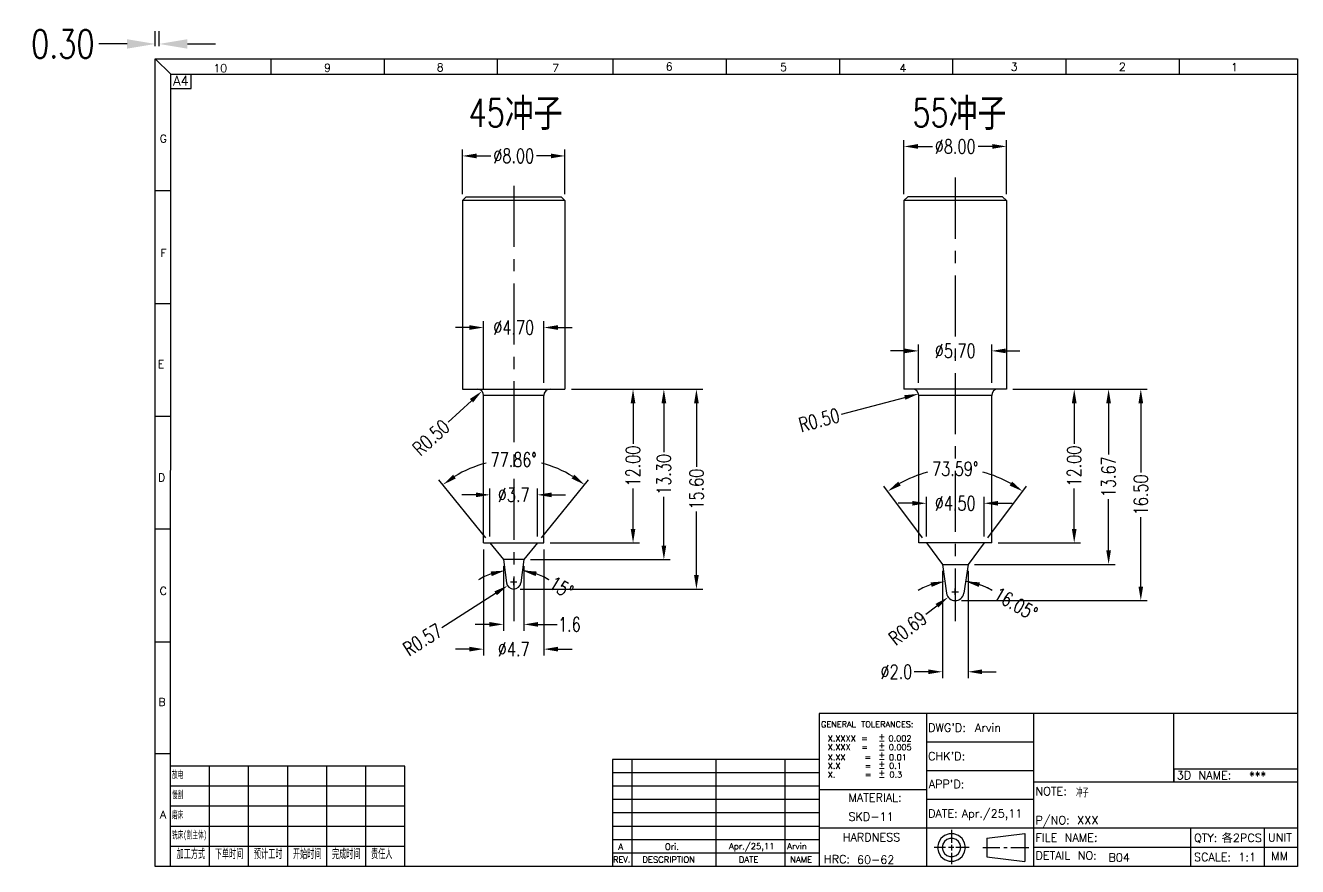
# Model space of a CAD drawing. Header units: millimetres. Extents: x -268 to 53, y -576 to 41.
# Drawn here: x -268.2 to -169, y -576.5 to -510.9 of the extents above; entities that cross this region are included whole.
import ezdxf

# ---------------------------------------------------------------- set-up
doc = ezdxf.new("R2010")
doc.units = ezdxf.units.MM
doc.header["$LTSCALE"] = 0.5
doc.linetypes.add('CENTER', pattern=[50.8, 31.75, -6.35, 6.35, -6.35])
doc.layers.add('a06', color=120, linetype='Continuous')
doc.layers.add('dim', color=3, linetype='Continuous', lineweight=15)
doc.styles.add('dim', font='romans.shx', dxfattribs={"width": 0.75, "bigfont": 'gbcbig.shx'})
doc.styles.get("Standard").update_dxf_attribs({"font": 'txt.shx'})
doc.styles.add('txt', font='MingLiU.ttf', dxfattribs={"width": 0.55})
doc.dimstyles.new('1', dxfattribs={"dimtxt": 2.2, "dimasz": 2.2, "dimexe": 1, "dimexo": 1, "dimgap": 0.3, "dimtad": 0, "dimzin": 3, "dimdsep": 46, "dimtxsty": 'dim', "dimcen": 2, "dimclrd": 3, "dimclre": 3, "dimclrt": 7, "dimazin": 2, "dimtfac": 1, "dimtofl": 0, "dimtmove": 0, "dimatfit": 3, "dimfxl": 0, "dimtolj": 1, "dimtzin": 3, "dimarcsym": 0})

# ---------------------------------------------------------------- blocks, each defined once
blk = doc.blocks.new('*D2')
at = {"layer": 'Defpoints', "color": 0}
for p in [(9253.468, -1110.819), (9258.168, -1110.819), (9253.468, -1119.104)]:
    blk.add_point(p, dxfattribs=at)
at = {"layer": 'dim', "color": 3, "lineweight": -2}
for p, q in [((9253.468, -1111.319), (9253.468, -1119.604)), ((9258.168, -1111.319), (9258.168, -1119.604)), ((9252.368, -1119.104), (9251.268, -1119.104)), ((9259.268, -1119.104), (9260.368, -1119.104))]:
    blk.add_line(p, q, dxfattribs=at)
at = {"layer": 'dim', "color": 3}
for points in [[(9252.368, -1118.92), (9252.368, -1119.287), (9253.468, -1119.104)], [(9259.268, -1118.92), (9259.268, -1119.287), (9258.168, -1119.104)]]:
    blk.add_solid(points, dxfattribs=at)
at = {"layer": 'dim', "color": 7, "insert": (9255.818, -1119.104), "char_height": 1.1, "attachment_point": 5, "style": 'dim'}
blk.add_mtext('\\A1;%%c4.7', dxfattribs=at)
blk = doc.blocks.new('*D3')
at = {"layer": 'Defpoints', "color": 0}
for p in [(9293.106, -1095.838), (9287.406, -1098.819), (9293.106, -1098.819)]:
    blk.add_point(p, dxfattribs=at)
at = {"layer": 'dim', "color": 3, "lineweight": -2}
for p, q in [((9287.406, -1098.319), (9287.406, -1095.338)), ((9293.106, -1098.319), (9293.106, -1095.338)), ((9286.306, -1095.838), (9285.206, -1095.838)), ((9294.206, -1095.838), (9295.306, -1095.838))]:
    blk.add_line(p, q, dxfattribs=at)
at = {"layer": 'dim', "color": 3}
for points in [[(9286.306, -1095.655), (9286.306, -1096.021), (9287.406, -1095.838)], [(9294.206, -1095.655), (9294.206, -1096.021), (9293.106, -1095.838)]]:
    blk.add_solid(points, dxfattribs=at)
at = {"layer": 'dim', "color": 7, "insert": (9290.256, -1095.838), "char_height": 1.1, "attachment_point": 5, "style": 'dim'}
blk.add_mtext('\\A1;%%c5.70', dxfattribs=at)
blk = doc.blocks.new('*D4')
at = {"layer": 'Defpoints', "color": 0}
for p in [(9294.256, -1098.819), (9293.106, -1110.819), (9299.542, -1110.819)]:
    blk.add_point(p, dxfattribs=at)
at = {"layer": 'dim', "color": 3, "lineweight": -2}
for p, q in [((9294.756, -1098.819), (9300.042, -1098.819)), ((9299.542, -1099.919), (9299.542, -1103.078)), ((9299.542, -1109.719), (9299.542, -1106.56)), ((9293.606, -1110.819), (9300.042, -1110.819))]:
    blk.add_line(p, q, dxfattribs=at)
at = {"layer": 'dim', "color": 3}
for points in [[(9299.358, -1099.919), (9299.725, -1099.919), (9299.542, -1098.819)], [(9299.358, -1109.719), (9299.725, -1109.719), (9299.542, -1110.819)]]:
    blk.add_solid(points, dxfattribs=at)
at = {"layer": 'dim', "color": 7, "insert": (9299.542, -1104.819), "char_height": 1.1, "attachment_point": 5, "rotation": 90, "style": 'dim'}
blk.add_mtext('\\A1;12.00', dxfattribs=at)
blk = doc.blocks.new('*D5')
at = {"layer": 'Defpoints', "color": 0}
for p in [(9294.256, -1098.819), (9291.256, -1112.49), (9302.222, -1112.49)]:
    blk.add_point(p, dxfattribs=at)
at = {"layer": 'dim', "color": 3, "lineweight": -2}
for p, q in [((9294.756, -1098.819), (9302.722, -1098.819)), ((9302.222, -1099.919), (9302.222, -1103.913)), ((9302.222, -1111.39), (9302.222, -1107.395)), ((9291.756, -1112.49), (9302.722, -1112.49))]:
    blk.add_line(p, q, dxfattribs=at)
at = {"layer": 'dim', "color": 3}
for points in [[(9302.039, -1099.919), (9302.405, -1099.919), (9302.222, -1098.819)], [(9302.039, -1111.39), (9302.405, -1111.39), (9302.222, -1112.49)]]:
    blk.add_solid(points, dxfattribs=at)
at = {"layer": 'dim', "color": 7, "insert": (9302.222, -1105.654), "char_height": 1.1, "attachment_point": 5, "rotation": 90, "style": 'dim'}
blk.add_mtext('\\A1;13.67', dxfattribs=at)
blk = doc.blocks.new('*D6')
at = {"layer": 'Defpoints', "color": 0}
for p in [(9294.256, -1098.819), (9290.256, -1115.319), (9304.735, -1115.319)]:
    blk.add_point(p, dxfattribs=at)
at = {"layer": 'dim', "color": 3, "lineweight": -2}
for p, q in [((9294.756, -1098.819), (9305.235, -1098.819)), ((9304.735, -1099.919), (9304.735, -1105.328)), ((9304.735, -1114.219), (9304.735, -1108.81)), ((9290.756, -1115.319), (9305.235, -1115.319))]:
    blk.add_line(p, q, dxfattribs=at)
at = {"layer": 'dim', "color": 3}
for points in [[(9304.551, -1099.919), (9304.918, -1099.919), (9304.735, -1098.819)], [(9304.551, -1114.219), (9304.918, -1114.219), (9304.735, -1115.319)]]:
    blk.add_solid(points, dxfattribs=at)
at = {"layer": 'dim', "color": 7, "insert": (9304.735, -1107.069), "char_height": 1.1, "attachment_point": 5, "rotation": 90, "style": 'dim'}
blk.add_mtext('\\A1;16.50', dxfattribs=at)
blk = doc.blocks.new('*D7')
at = {"layer": 'Defpoints', "color": 0}
for p in [(9292.506, -1107.726), (9288.006, -1110.819), (9292.506, -1110.819)]:
    blk.add_point(p, dxfattribs=at)
at = {"layer": 'dim', "color": 3, "lineweight": -2}
for p, q in [((9288.006, -1110.319), (9288.006, -1107.226)), ((9292.506, -1110.319), (9292.506, -1107.226)), ((9286.906, -1107.726), (9285.806, -1107.726)), ((9293.606, -1107.726), (9294.706, -1107.726))]:
    blk.add_line(p, q, dxfattribs=at)
at = {"layer": 'dim', "color": 3}
for points in [[(9286.906, -1107.543), (9286.906, -1107.91), (9288.006, -1107.726)], [(9293.606, -1107.543), (9293.606, -1107.91), (9292.506, -1107.726)]]:
    blk.add_solid(points, dxfattribs=at)
at = {"layer": 'dim', "color": 7, "insert": (9290.256, -1107.726), "char_height": 1.1, "attachment_point": 5, "style": 'dim'}
blk.add_mtext('\\A1;%%c4.50', dxfattribs=at)
blk = doc.blocks.new('*D8')
at = {"layer": 'Defpoints', "color": 0}
for p in [(9292.123, -1105.241), (9288.006, -1110.819), (9292.506, -1110.819), (9289.256, -1112.49), (9291.256, -1112.49)]:
    blk.add_point(p, dxfattribs=at)
at = {"layer": 'dim', "color": 3, "lineweight": -2}
for p, q in [((9287.707, -1110.418), (9284.694, -1106.39)), ((9292.806, -1110.418), (9295.819, -1106.39))]:
    blk.add_line(p, q, dxfattribs=at)
for start, end in [(104.22529, 119.61803), (60.38197, 75.77471)]:
    blk.add_arc((9290.256, -1113.827), 8.787, start, end, dxfattribs=at)
at = {"layer": 'dim', "color": 3}
for points in [[(9286.014, -1106.342), (9285.813, -1106.035), (9284.994, -1106.791)], [(9294.699, -1106.035), (9294.499, -1106.342), (9295.519, -1106.791)]]:
    blk.add_solid(points, dxfattribs=at)
at = {"layer": 'dim', "color": 7, "insert": (9290.256, -1105.04), "char_height": 1.1, "attachment_point": 5, "style": 'dim'}
blk.add_mtext('\\A1;73.59°', dxfattribs=at)
blk = doc.blocks.new('*D9')
at = {"layer": 'Defpoints', "color": 0}
for p in [(9289.256, -1112.49), (9291.256, -1112.49), (9289.985, -1113.766), (9289.575, -1114.747), (9290.938, -1114.747)]:
    blk.add_point(p, dxfattribs=at)
at = {"layer": 'dim', "color": 3, "lineweight": -2}
for start, end in [(108.85836, 119.69358), (60.208, 81.97687), (60.30642, 71.14164)]:
    blk.add_arc((9290.256, -1119.585), 5.825, start, end, dxfattribs=at)
at = {"layer": 'dim', "color": 3}
for points in [[(9288.331, -1113.894), (9288.416, -1114.25), (9289.443, -1113.816)], [(9292.097, -1114.25), (9292.182, -1113.894), (9291.069, -1113.816)]]:
    blk.add_solid(points, dxfattribs=at)
at = {"layer": 'dim', "color": 7, "insert": (9294.973, -1115.573), "char_height": 1.1, "attachment_point": 5, "rotation": 330.208, "style": 'dim'}
blk.add_mtext('\\A1;16.05°', dxfattribs=at)
blk = doc.blocks.new('*D10')
at = {"layer": 'Defpoints', "color": 0}
for p in [(9289.707, -1115.048), (9290.256, -1114.626)]:
    blk.add_point(p, dxfattribs=at)
at = {"layer": 'dim', "color": 3, "lineweight": -2}
for p, q in [((9290.006, -1114.626), (9290.506, -1114.626)), ((9290.256, -1114.876), (9290.256, -1114.376)), ((9287.962, -1116.387), (9288.834, -1115.717))]:
    blk.add_line(p, q, dxfattribs=at)
at = {"layer": 'dim', "color": 3}
blk.add_solid([(9288.723, -1115.572), (9288.946, -1115.863), (9289.707, -1115.048)], dxfattribs=at)
at = {"layer": 'dim', "color": 7, "insert": (9286.549, -1117.471), "char_height": 1.1, "attachment_point": 5, "rotation": 37.49863, "style": 'dim'}
blk.add_mtext('\\A1;R0.69', dxfattribs=at)
blk = doc.blocks.new('*D11')
at = {"layer": 'Defpoints', "color": 0}
for p in [(9289.256, -1112.49), (9291.256, -1112.49), (9289.256, -1120.869)]:
    blk.add_point(p, dxfattribs=at)
at = {"layer": 'dim', "color": 3, "lineweight": -2}
for p, q in [((9289.256, -1112.99), (9289.256, -1121.369)), ((9291.256, -1112.99), (9291.256, -1121.369)), ((9288.156, -1120.869), (9287.056, -1120.869)), ((9292.356, -1120.869), (9293.456, -1120.869))]:
    blk.add_line(p, q, dxfattribs=at)
at = {"layer": 'dim', "color": 3}
for points in [[(9288.156, -1120.686), (9288.156, -1121.052), (9289.256, -1120.869)], [(9292.356, -1120.686), (9292.356, -1121.052), (9291.256, -1120.869)]]:
    blk.add_solid(points, dxfattribs=at)
at = {"layer": 'dim', "color": 7, "insert": (9285.669, -1120.869), "char_height": 1.1, "attachment_point": 5, "style": 'dim'}
blk.add_mtext('\\A1;%%c2.0', dxfattribs=at)
blk = doc.blocks.new('*D12')
at = {"layer": 'Defpoints', "color": 0}
for p in [(9257.668, -1107.067), (9253.968, -1110.819), (9257.668, -1110.819)]:
    blk.add_point(p, dxfattribs=at)
at = {"layer": 'dim', "color": 3, "lineweight": -2}
for p, q in [((9252.868, -1107.067), (9251.768, -1107.067)), ((9253.968, -1110.319), (9253.968, -1106.567)), ((9257.668, -1110.319), (9257.668, -1106.567)), ((9258.768, -1107.067), (9259.868, -1107.067))]:
    blk.add_line(p, q, dxfattribs=at)
at = {"layer": 'dim', "color": 3}
for points in [[(9252.868, -1106.884), (9252.868, -1107.25), (9253.968, -1107.067)], [(9258.768, -1106.884), (9258.768, -1107.25), (9257.668, -1107.067)]]:
    blk.add_solid(points, dxfattribs=at)
at = {"layer": 'dim', "color": 7, "insert": (9255.818, -1107.067), "char_height": 1.1, "attachment_point": 5, "style": 'dim'}
blk.add_mtext('\\A1;%%c3.7', dxfattribs=at)
blk = doc.blocks.new('*D13')
at = {"layer": 'Defpoints', "color": 0}
for p in [(9257.79, -1104.55), (9253.968, -1110.819), (9257.668, -1110.819), (9255.018, -1112.119), (9256.618, -1112.119)]:
    blk.add_point(p, dxfattribs=at)
at = {"layer": 'dim', "color": 3, "lineweight": -2}
for p, q in [((9253.653, -1110.43), (9249.985, -1105.888)), ((9257.982, -1110.43), (9261.651, -1105.888))]:
    blk.add_line(p, q, dxfattribs=at)
for start, end in [(104.23116, 121.74714), (58.25286, 75.76884)]:
    blk.add_arc((9255.818, -1113.109), 8.783, start, end, dxfattribs=at)
at = {"layer": 'dim', "color": 3}
for points in [[(9251.302, -1105.79), (9251.09, -1105.491), (9250.299, -1106.276)], [(9260.545, -1105.491), (9260.333, -1105.79), (9261.336, -1106.276)]]:
    blk.add_solid(points, dxfattribs=at)
at = {"layer": 'dim', "color": 7, "insert": (9255.818, -1104.326), "char_height": 1.1, "attachment_point": 5, "style": 'dim'}
blk.add_mtext('\\A1;77.86°', dxfattribs=at)
blk = doc.blocks.new('*D14')
at = {"layer": 'Defpoints', "color": 0}
for p in [(9255.018, -1112.119), (9256.618, -1112.119), (9255.588, -1112.933), (9255.256, -1113.926), (9256.38, -1113.926)]:
    blk.add_point(p, dxfattribs=at)
at = {"layer": 'dim', "color": 3, "lineweight": -2}
for start, end in [(109.48707, 121.47415), (58.39211, 82.5), (58.52585, 70.51293)]:
    blk.add_arc((9255.818, -1118.195), 5.267, start, end, dxfattribs=at)
at = {"layer": 'dim', "color": 3}
for points in [[(9254.018, -1113.051), (9254.103, -1113.408), (9255.13, -1112.973)], [(9257.532, -1113.408), (9257.618, -1113.051), (9256.505, -1112.973)]]:
    blk.add_solid(points, dxfattribs=at)
at = {"layer": 'dim', "color": 7, "insert": (9259.531, -1114.295), "char_height": 1.1, "attachment_point": 5, "rotation": 328.39211, "style": 'dim'}
blk.add_mtext('\\A1;15°', dxfattribs=at)
blk = doc.blocks.new('*D0')
at = {"layer": 'Defpoints', "color": 0}
for p in [(9259.818, -1098.819), (9258.168, -1110.819), (9265.127, -1110.819)]:
    blk.add_point(p, dxfattribs=at)
at = {"layer": 'dim', "color": 3, "lineweight": -2}
for p, q in [((9260.318, -1098.819), (9265.627, -1098.819)), ((9265.127, -1099.919), (9265.127, -1103.078)), ((9265.127, -1109.719), (9265.127, -1106.56)), ((9258.668, -1110.819), (9265.627, -1110.819))]:
    blk.add_line(p, q, dxfattribs=at)
at = {"layer": 'dim', "color": 3}
for points in [[(9264.944, -1099.919), (9265.31, -1099.919), (9265.127, -1098.819)], [(9264.944, -1109.719), (9265.31, -1109.719), (9265.127, -1110.819)]]:
    blk.add_solid(points, dxfattribs=at)
at = {"layer": 'dim', "color": 7, "insert": (9265.127, -1104.819), "char_height": 1.1, "attachment_point": 5, "rotation": 90, "style": 'dim'}
blk.add_mtext('\\A1;12.00', dxfattribs=at)
blk = doc.blocks.new('*D1')
at = {"layer": 'Defpoints', "color": 0}
for p in [(9259.818, -1098.819), (9256.618, -1112.119), (9267.532, -1112.119)]:
    blk.add_point(p, dxfattribs=at)
at = {"layer": 'dim', "color": 3, "lineweight": -2}
for p, q in [((9260.318, -1098.819), (9268.032, -1098.819)), ((9267.532, -1099.919), (9267.532, -1103.728)), ((9267.532, -1111.019), (9267.532, -1107.21)), ((9257.118, -1112.119), (9268.032, -1112.119))]:
    blk.add_line(p, q, dxfattribs=at)
at = {"layer": 'dim', "color": 3}
for points in [[(9267.349, -1099.919), (9267.716, -1099.919), (9267.532, -1098.819)], [(9267.349, -1111.019), (9267.716, -1111.019), (9267.532, -1112.119)]]:
    blk.add_solid(points, dxfattribs=at)
at = {"layer": 'dim', "color": 7, "insert": (9267.532, -1105.469), "char_height": 1.1, "attachment_point": 5, "rotation": 90, "style": 'dim'}
blk.add_mtext('\\A1;13.30', dxfattribs=at)
blk = doc.blocks.new('*D15')
at = {"layer": 'Defpoints', "color": 0}
for p in [(9259.818, -1098.819), (9255.818, -1114.419), (9270.071, -1114.419)]:
    blk.add_point(p, dxfattribs=at)
at = {"layer": 'dim', "color": 3, "lineweight": -2}
for p, q in [((9260.318, -1098.819), (9270.571, -1098.819)), ((9270.071, -1099.919), (9270.071, -1104.878)), ((9270.071, -1113.319), (9270.071, -1108.36)), ((9256.318, -1114.419), (9270.571, -1114.419))]:
    blk.add_line(p, q, dxfattribs=at)
at = {"layer": 'dim', "color": 3}
for points in [[(9269.887, -1099.919), (9270.254, -1099.919), (9270.071, -1098.819)], [(9269.887, -1113.319), (9270.254, -1113.319), (9270.071, -1114.419)]]:
    blk.add_solid(points, dxfattribs=at)
at = {"layer": 'dim', "color": 7, "insert": (9270.071, -1106.619), "char_height": 1.1, "attachment_point": 5, "rotation": 90, "style": 'dim'}
blk.add_mtext('\\A1;15.60', dxfattribs=at)
blk = doc.blocks.new('*D16')
at = {"layer": 'Defpoints', "color": 0}
for p in [(9255.339, -1114.156), (9255.818, -1113.852)]:
    blk.add_point(p, dxfattribs=at)
at = {"layer": 'dim', "color": 3, "lineweight": -2}
for p, q in [((9255.568, -1113.852), (9256.068, -1113.852)), ((9255.818, -1114.102), (9255.818, -1113.602)), ((9250.225, -1117.41), (9254.411, -1114.747))]:
    blk.add_line(p, q, dxfattribs=at)
at = {"layer": 'dim', "color": 3}
blk.add_solid([(9254.313, -1114.592), (9254.51, -1114.901), (9255.339, -1114.156)], dxfattribs=at)
at = {"layer": 'dim', "color": 7, "insert": (9248.707, -1118.376), "char_height": 1.1, "attachment_point": 5, "rotation": 32.46483, "style": 'dim'}
blk.add_mtext('\\A1;R0.57', dxfattribs=at)
blk = doc.blocks.new('*D17')
at = {"layer": 'Defpoints', "color": 0}
for p in [(9255.018, -1112.119), (9256.618, -1112.119), (9255.018, -1117.171)]:
    blk.add_point(p, dxfattribs=at)
at = {"layer": 'dim', "color": 3, "lineweight": -2}
for p, q in [((9255.018, -1112.619), (9255.018, -1117.671)), ((9256.618, -1112.619), (9256.618, -1117.671)), ((9253.918, -1117.171), (9252.818, -1117.171)), ((9257.718, -1117.171), (9259.211, -1117.171))]:
    blk.add_line(p, q, dxfattribs=at)
at = {"layer": 'dim', "color": 3}
for points in [[(9253.918, -1116.988), (9253.918, -1117.355), (9255.018, -1117.171)], [(9257.718, -1116.988), (9257.718, -1117.355), (9256.618, -1117.171)]]:
    blk.add_solid(points, dxfattribs=at)
at = {"layer": 'dim', "color": 7, "insert": (9260.166, -1117.171), "char_height": 1.1, "attachment_point": 5, "style": 'dim'}
blk.add_mtext('\\A1;1.6', dxfattribs=at)
blk = doc.blocks.new('*D18')
at = {"layer": 'Defpoints', "color": 0}
for p in [(9286.256, -1079.889), (9286.256, -1084.119), (9294.256, -1084.119)]:
    blk.add_point(p, dxfattribs=at)
at = {"layer": 'dim', "color": 3, "lineweight": -2}
for p, q in [((9286.256, -1083.619), (9286.256, -1079.389)), ((9294.256, -1083.619), (9294.256, -1079.389)), ((9287.356, -1079.889), (9288.476, -1079.889)), ((9293.156, -1079.889), (9292.037, -1079.889))]:
    blk.add_line(p, q, dxfattribs=at)
at = {"layer": 'dim', "color": 3}
for points in [[(9287.356, -1079.705), (9287.356, -1080.072), (9286.256, -1079.889)], [(9293.156, -1079.705), (9293.156, -1080.072), (9294.256, -1079.889)]]:
    blk.add_solid(points, dxfattribs=at)
at = {"layer": 'dim', "color": 7, "insert": (9290.256, -1079.889), "char_height": 1.1, "attachment_point": 5, "style": 'dim'}
blk.add_mtext('\\A1;%%c8.00', dxfattribs=at)
blk = doc.blocks.new('*D69')
at = {"layer": 'Defpoints', "color": 0}
for p in [(9251.818, -1080.631), (9251.818, -1084.119), (9259.818, -1084.119)]:
    blk.add_point(p, dxfattribs=at)
at = {"layer": 'dim', "color": 3, "lineweight": -2}
for p, q in [((9251.818, -1083.619), (9251.818, -1080.131)), ((9259.818, -1083.619), (9259.818, -1080.131)), ((9252.918, -1080.631), (9254.037, -1080.631)), ((9258.718, -1080.631), (9257.598, -1080.631))]:
    blk.add_line(p, q, dxfattribs=at)
at = {"layer": 'dim', "color": 3}
for points in [[(9252.918, -1080.448), (9252.918, -1080.815), (9251.818, -1080.631)], [(9258.718, -1080.448), (9258.718, -1080.815), (9259.818, -1080.631)]]:
    blk.add_solid(points, dxfattribs=at)
at = {"layer": 'dim', "color": 7, "insert": (9255.818, -1080.631), "char_height": 1.1, "attachment_point": 5, "style": 'dim'}
blk.add_mtext('\\A1;%%c8.00', dxfattribs=at)
blk = doc.blocks.new('*D70')
at = {"layer": 'Defpoints', "color": 0}
for p in [(9258.168, -1094.015), (9253.468, -1099.319), (9258.168, -1098.819)]:
    blk.add_point(p, dxfattribs=at)
at = {"layer": 'dim', "color": 3, "lineweight": -2}
for p, q in [((9253.468, -1098.819), (9253.468, -1093.515)), ((9258.168, -1098.319), (9258.168, -1093.515)), ((9252.368, -1094.015), (9251.268, -1094.015)), ((9259.268, -1094.015), (9260.368, -1094.015))]:
    blk.add_line(p, q, dxfattribs=at)
at = {"layer": 'dim', "color": 3}
for points in [[(9252.368, -1093.831), (9252.368, -1094.198), (9253.468, -1094.015)], [(9259.268, -1093.831), (9259.268, -1094.198), (9258.168, -1094.015)]]:
    blk.add_solid(points, dxfattribs=at)
at = {"layer": 'dim', "color": 7, "insert": (9255.818, -1094.015), "char_height": 1.1, "attachment_point": 5, "style": 'dim'}
blk.add_mtext('\\A1;%%c4.70', dxfattribs=at)
blk = doc.blocks.new('*D81')
at = {"color": 3, "lineweight": -2}
for p, q in [((9227.862, -1072.062), (9227.862, -1070.894)), ((9228.162, -1072.062), (9228.162, -1070.894)), ((9225.662, -1071.894), (9223.462, -1071.894)), ((9230.362, -1071.894), (9232.562, -1071.894))]:
    blk.add_line(p, q, dxfattribs=at)
at = {"color": 3}
for points in [[(9225.662, -1071.527), (9225.662, -1072.261), (9227.862, -1071.894)], [(9230.362, -1071.527), (9230.362, -1072.261), (9228.162, -1071.894)]]:
    blk.add_solid(points, dxfattribs=at)
at = {"layer": 'Defpoints', "color": 0}
for p in [(9227.862, -1071.894), (9227.862, -1073.062), (9228.162, -1073.062)]:
    blk.add_point(p, dxfattribs=at)
at = {"color": 7, "insert": (9220.647, -1071.894), "char_height": 2.2, "attachment_point": 5, "style": 'dim'}
blk.add_mtext('\\A1;0.30', dxfattribs=at)
blk = doc.blocks.new('*D82')
at = {"layer": 'Defpoints', "color": 0}
for p in [(9286.906, -1099.319), (9287.39, -1099.191)]:
    blk.add_point(p, dxfattribs=at)
at = {"layer": 'dim', "color": 3, "lineweight": -2}
blk.add_line((9281.395, -1100.774), (9286.326, -1099.472), dxfattribs=at)
at = {"layer": 'dim', "color": 3}
blk.add_solid([(9286.28, -1099.295), (9286.373, -1099.649), (9287.39, -1099.191)], dxfattribs=at)
at = {"layer": 'dim', "color": 7, "insert": (9279.655, -1101.233), "char_height": 1.1, "attachment_point": 5, "rotation": 14.7899, "style": 'dim'}
blk.add_mtext('\\A1;R0.50', dxfattribs=at)
blk = doc.blocks.new('*D83')
at = {"layer": 'Defpoints', "color": 0}
for p in [(9252.968, -1099.319), (9253.337, -1098.982)]:
    blk.add_point(p, dxfattribs=at)
at = {"layer": 'dim', "color": 3, "lineweight": -2}
blk.add_line((9250.705, -1101.385), (9252.525, -1099.723), dxfattribs=at)
at = {"layer": 'dim', "color": 3}
blk.add_solid([(9252.401, -1099.588), (9252.648, -1099.859), (9253.337, -1098.982)], dxfattribs=at)
at = {"layer": 'dim', "color": 7, "insert": (9249.376, -1102.599), "char_height": 1.1, "attachment_point": 5, "rotation": 42.40075, "style": 'dim'}
blk.add_mtext('\\A1;R0.50', dxfattribs=at)

msp = doc.modelspace()

# ---------------------------------------------------------------- linework, layer by layer
at = {"color": 2, "linetype": 'Continuous'}
for p, q in [((-258.115, -513.469), (-256.912, -514.65)), ((-249.11, -513.469), (-249.11, -514.65)), ((-240.276, -513.469), (-240.276, -514.65)), ((-231.436, -513.469), (-231.436, -514.65)), ((-222.432, -513.469), (-222.432, -514.65)), ((-213.592, -513.469), (-213.592, -514.65)), ((-204.756, -513.469), (-204.756, -514.65)), ((-195.922, -513.469), (-195.922, -514.65)), ((-187.082, -513.469), (-187.082, -514.65)), ((-178.248, -513.469), (-178.248, -514.65)), ((-256.927, -576.469), (-256.912, -514.65)), ((-256.912, -514.65), (-169.015, -514.65)), ((-255.319, -515.783), (-255.319, -514.65)), ((-256.912, -515.783), (-255.319, -515.783)), ((-256.927, -523.76), (-258.114, -523.76)), ((-256.927, -532.562), (-258.114, -532.562)), ((-256.927, -541.359), (-258.114, -541.359)), ((-256.927, -550.154), (-258.114, -550.154)), ((-256.927, -558.956), (-258.114, -558.956)), ((-206.324, -564.524), (-206.324, -576.469)), ((-169.015, -564.524), (-206.324, -564.524)), ((-197.967, -564.524), (-197.967, -576.469)), ((-189.601, -564.524), (-189.601, -576.469)), ((-178.668, -569.899), (-178.668, -564.524)), ((-189.601, -566.764), (-197.962, -566.764)), ((-256.927, -567.673), (-258.114, -567.673)), ((-256.927, -567.673), (-258.114, -567.673)), ((-222.449, -568.107), (-222.449, -576.47)), ((-206.324, -568.107), (-222.449, -568.107)), ((-220.956, -568.107), (-220.956, -576.469)), ((-214.387, -568.107), (-214.386, -576.469)), ((-209.011, -568.107), (-209.011, -576.469)), ((-253.88, -568.629), (-256.927, -568.629)), ((-238.645, -568.629), (-256.927, -568.629)), ((-253.88, -576.469), (-253.88, -568.629)), ((-250.833, -576.47), (-250.833, -568.629)), ((-247.786, -576.47), (-247.786, -568.63)), ((-244.739, -576.47), (-244.739, -568.629)), ((-241.692, -576.47), (-241.692, -568.629)), ((-238.645, -576.47), (-238.645, -568.629)), ((-206.324, -569.153), (-222.449, -569.153)), ((-189.601, -569.003), (-197.962, -569.003)), ((-178.668, -568.854), (-169.015, -568.854)), ((-178.668, -568.854), (-178.668, -569.857)), ((-238.645, -570.197), (-256.927, -570.197)), ((-206.324, -570.198), (-222.449, -570.198)), ((-197.962, -570.496), (-206.324, -570.496)), ((-169.015, -569.899), (-189.601, -569.899)), ((-206.324, -571.243), (-222.449, -571.243)), ((-197.967, -571.249), (-197.967, -573.442)), ((-189.601, -571.243), (-197.962, -571.243)), ((-238.645, -571.765), (-256.927, -571.765)), ((-206.324, -572.288), (-222.449, -572.288)), ((-238.645, -573.333), (-256.927, -573.333)), ((-238.645, -573.333), (-256.927, -573.333)), ((-206.324, -573.333), (-222.449, -573.333)), ((-169.015, -573.483), (-206.324, -573.483)), ((-177.355, -573.483), (-177.355, -576.469)), ((-171.625, -573.483), (-171.625, -576.469)), ((-206.324, -574.379), (-222.449, -574.379)), ((-196.843, -574.281), (-197.033, -574.61)), ((-196.553, -574.038), (-196.843, -574.281)), ((-196.56, -574.518), (-196.686, -574.735)), ((-196.369, -574.356), (-196.56, -574.518)), ((-196.197, -573.908), (-196.553, -574.038)), ((-196.132, -574.271), (-196.369, -574.356)), ((-195.818, -573.908), (-196.197, -573.908)), ((-195.882, -574.271), (-196.132, -574.271)), ((-196.007, -573.594), (-196.007, -574.628)), ((-195.646, -574.356), (-195.882, -574.271)), ((-195.462, -574.038), (-195.818, -573.908)), ((-195.454, -574.518), (-195.646, -574.356)), ((-195.173, -574.281), (-195.462, -574.038)), ((-195.328, -574.735), (-195.454, -574.518)), ((-194.982, -574.61), (-195.173, -574.281)), ((-193.26, -574.253), (-190.286, -573.892)), ((-193.26, -574.253), (-193.26, -575.712)), ((-190.286, -573.892), (-190.286, -576.08)), ((-238.645, -574.901), (-256.927, -574.901)), ((-206.324, -575.424), (-222.449, -575.424)), ((-196.465, -574.982), (-197.363, -574.982)), ((-197.033, -574.61), (-197.097, -574.982)), ((-197.097, -574.982), (-197.033, -575.355)), ((-197.033, -575.355), (-196.843, -575.684)), ((-196.686, -574.735), (-196.729, -574.982)), ((-196.729, -574.982), (-196.686, -575.23)), ((-196.686, -575.23), (-196.56, -575.446)), ((-196.56, -575.446), (-196.369, -575.607)), ((-195.828, -574.982), (-196.255, -574.982)), ((-196.007, -574.771), (-196.007, -575.23)), ((-196.007, -575.403), (-196.007, -576.281)), ((-194.619, -574.982), (-195.681, -574.982)), ((-195.646, -575.607), (-195.454, -575.446)), ((-195.454, -575.446), (-195.328, -575.23)), ((-195.286, -574.982), (-195.328, -574.735)), ((-195.328, -575.23), (-195.286, -574.982)), ((-195.173, -575.684), (-194.982, -575.355)), ((-194.917, -574.982), (-194.982, -574.61)), ((-194.982, -575.355), (-194.917, -574.982)), ((-193.557, -574.982), (-192.251, -574.982)), ((-191.93, -574.982), (-191.662, -574.982)), ((-191.368, -574.982), (-189.988, -574.982)), ((-169.015, -574.976), (-189.601, -574.976)), ((-196.843, -575.684), (-196.553, -575.926)), ((-196.553, -575.926), (-196.197, -576.056)), ((-196.369, -575.607), (-196.132, -575.694)), ((-196.197, -576.056), (-195.818, -576.056)), ((-196.132, -575.694), (-195.882, -575.694)), ((-195.882, -575.694), (-195.646, -575.607)), ((-195.818, -576.056), (-195.462, -575.926)), ((-195.462, -575.926), (-195.173, -575.684)), ((-193.26, -575.712), (-190.286, -576.08))]:
    msp.add_line(p, q, dxfattribs=at)
msp.add_lwpolyline([(-169.015, -576.469), (-258.115, -576.469), (-258.115, -513.469), (-169.015, -513.469)], close=True, dxfattribs=at)
at = {"layer": 'a06', "color": 1, "linetype": 'CENTER', "ltscale": 0.3}
for p, q in [((-195.72, -522.731), (-195.72, -557.32)), ((-230.159, -523.37), (-230.159, -557.32))]:
    msp.add_line(p, q, dxfattribs=at)
at = {"layer": 'a06'}
for p, q in [((-234.159, -524.526), (-233.859, -524.226)), ((-234.159, -524.526), (-234.159, -539.226)), ((-226.159, -524.526), (-234.159, -524.526)), ((-233.859, -524.226), (-226.459, -524.226)), ((-226.459, -524.226), (-226.159, -524.526)), ((-226.159, -524.526), (-226.159, -539.226)), ((-199.72, -524.526), (-199.42, -524.226)), ((-199.72, -524.526), (-199.72, -539.226)), ((-191.72, -524.526), (-199.72, -524.526)), ((-192.02, -524.226), (-199.42, -524.226)), ((-192.02, -524.226), (-191.72, -524.526)), ((-191.72, -524.526), (-191.72, -539.226)), ((-234.159, -539.226), (-226.159, -539.226)), ((-232.509, -551.226), (-232.509, -539.726)), ((-227.809, -539.726), (-232.509, -539.726)), ((-227.809, -551.226), (-227.809, -539.726)), ((-191.72, -539.226), (-199.72, -539.226)), ((-198.57, -551.226), (-198.57, -539.726)), ((-192.87, -539.726), (-198.57, -539.726)), ((-192.87, -551.226), (-192.87, -539.726)), ((-232.509, -551.226), (-227.809, -551.226)), ((-232.009, -551.226), (-230.959, -552.526)), ((-228.309, -551.226), (-229.359, -552.526)), ((-192.87, -551.226), (-198.57, -551.226)), ((-197.97, -551.226), (-196.72, -552.897)), ((-193.47, -551.226), (-194.72, -552.897)), ((-229.359, -552.526), (-230.959, -552.526)), ((-230.959, -552.526), (-230.721, -554.333)), ((-229.359, -552.526), (-230.959, -552.526)), ((-229.359, -552.526), (-229.597, -554.333)), ((-229.359, -552.526), (-229.597, -554.333)), ((-196.72, -552.897), (-194.72, -552.897)), ((-196.72, -552.897), (-196.402, -555.154)), ((-194.72, -552.897), (-195.038, -555.154))]:
    msp.add_line(p, q, dxfattribs=at)
for centre, radius, start, end in [((-233.009, -539.726), 0.5, 0, 90), ((-227.309, -539.726), 0.5, 90, 180), ((-199.07, -539.726), 0.5, 0, 90), ((-192.37, -539.726), 0.5, 90, 180), ((-230.159, -554.259), 0.567, 187.5, 352.5), ((-230.159, -554.259), 0.567, 187.5, 352.5), ((-195.72, -555.033), 0.692, 190, 349.99292)]:
    msp.add_arc(centre, radius, start, end, dxfattribs=at)

# ---------------------------------------------------------------- texts
at = {"color": 6}
for s, height, p in [('10', 0.6131, (-253.57, -514.497)), ('9', 0.613, (-244.936, -514.468)), ('8', 0.613, (-236.149, -514.439)), ('7', 0.613, (-227.149, -514.486)), ('6', 0.613, (-218.301, -514.369)), ('5', 0.613, (-209.387, -514.416)), ('4', 0.613, (-200.056, -514.486)), ('3', 0.613, (-191.38, -514.392)), ('2', 0.613, (-182.945, -514.392)), ('1', 0.613, (-174.208, -514.416)), ('A4', 0.7569, (-256.734, -515.555)), ('G', 0.613, (-257.767, -519.991)), ('G', 0.613, (-257.767, -519.991)), ('F', 0.613, (-257.703, -528.916)), ('E', 0.613, (-257.915, -537.588)), ('D', 0.613, (-257.901, -546.428)), ('C', 0.613, (-257.776, -555.272)), ('B', 0.613, (-257.88, -563.94)), ('B', 0.613, (-257.88, -563.94)), ('A', 0.613, (-257.751, -572.729)), ('A', 0.613, (-257.751, -572.729))]:
    msp.add_text(s, height=height, dxfattribs=at).set_placement(p)
at = {"color": 4}
for s, height, p in [('GENERAL TOLERANCES:', 0.46395, (-206.188, -565.606)), ("DWG'D:", 0.6422, (-197.838, -565.955)), ('X.XXXX =   0.002', 0.46395, (-205.659, -566.705)), ('+', 0.464, (-201.708, -566.55)), ('X.XXX  =   0.005', 0.46395, (-205.659, -567.397)), ('-', 0.464, (-201.708, -566.896)), ('+', 0.464, (-201.708, -567.242)), ('-', 0.464, (-201.708, -567.588)), ('+', 0.464, (-201.708, -567.97)), ("CHK'D:", 0.6422, (-197.838, -568.179)), ('X.XX   =   0.01', 0.46395, (-205.659, -568.183)), ('X.X    =   0.1', 0.46395, (-205.659, -568.84)), ('-', 0.464, (-201.708, -568.316)), ('+', 0.464, (-201.708, -568.678)), ('X.     =   0.3', 0.46395, (-205.659, -569.532)), ('-', 0.464, (-201.708, -569.025)), ('+', 0.464, (-201.708, -569.374)), ('-', 0.464, (-201.708, -569.72)), ('3D NAME:', 0.6422, (-178.444, -569.668)), ("APP'D:", 0.6422, (-197.788, -570.358)), ('NOTE:', 0.6422, (-189.463, -570.915)), ('MATERIAL:', 0.6422, (-204.047, -571.41)), ('DATE:', 0.6422, (-197.838, -572.649)), ('P/NO:', 0.6422, (-189.463, -573.177)), ('HARDNESS', 0.6422, (-204.493, -574.506)), ('FILE NAME:', 0.6422, (-189.463, -574.529)), ('QTY:', 0.6422, (-177.095, -574.552)), ('UNIT', 0.6422, (-171.326, -574.526)), ('DETAIL NO:', 0.6422, (-189.463, -575.927)), ('SCALE: 1:1', 0.6422, (-177.095, -576.047)), ('MM', 0.6422, (-171.076, -575.974)), ('REV.', 0.4575, (-222.402, -576.155)), ('DESCRIPTION', 0.48161, (-220.127, -576.166)), ('DATE', 0.4816, (-212.6, -576.166)), ('NAME', 0.4816, (-208.592, -576.166)), ('HRC:', 0.6422, (-205.962, -576.212))]:
    msp.add_text(s, height=height, dxfattribs=at).set_placement(p)
at = {"color": 3}
for s, height, p in [('Arvin', 0.6422, (-194.179, -565.955)), ('***', 0.6422, (-172.789, -569.709)), ('SKD-11', 0.6422, (-204.047, -572.896)), ('Apr./25,11', 0.6422, (-195.212, -572.649)), ('各2PCS', 0.6422, (-174.935, -574.552)), ('A', 0.482, (-221.996, -575.161)), ('Ori.', 0.4816, (-218.362, -575.161)), ('Apr./25,11', 0.4816, (-213.362, -575.123)), ('Arvin', 0.4816, (-208.822, -575.123)), ('B04', 0.6422, (-183.768, -576.083)), ('60-62', 0.6422, (-203.384, -576.256))]:
    msp.add_text(s, height=height, dxfattribs=at).set_placement(p)
at = {"color": 3, "style": 'txt', "width": 0.55}
msp.add_text('冲子', height=0.6422, dxfattribs=at).set_placement((-186.292, -571.003))
at = {"color": 3, "attachment_point": 1, "style": 'txt'}
for s, insert, char_height, width in [('放电', (-256.82, -568.998), 0.5779, 3.93431), ('慢割', (-256.82, -570.566), 0.5779, 3.93431), ('磨床', (-256.82, -572.134), 0.5779, 3.93431), ('铣床(割主体)', (-256.82, -573.702), 0.5779, 3.93431), ('加工方式', (-256.455, -575.094), 0.7224, 2.27047), ('下单时间', (-253.474, -575.094), 0.7224, 2.27047), ('预计工时', (-250.427, -575.094), 0.7224, 2.27047), ('开始时间', (-247.38, -575.094), 0.7224, 2.27047), ('完成时间', (-244.333, -575.094), 0.7224, 2.27047), ('责任人', (-241.286, -575.094), 0.7224, 2.27047)]:
    msp.add_mtext(s, dxfattribs=dict(at, insert=insert, char_height=char_height, width=width))
at = {"color": 3, "insert": (-186.199, -572.534), "char_height": 0.6422, "width": 24.67698, "attachment_point": 1}
msp.add_mtext('XXX', dxfattribs=at)
at = {"layer": 'dim', "color": 1, "char_height": 2.2, "attachment_point": 5, "style": 'dim'}
for s, insert in [('45{\\fSimSun|b0|i0|c134|p2;冲子}', (-230.014, -517.793)), ('55{\\fSimSun|b0|i0|c134|p2;冲子}', (-195.391, -517.793))]:
    msp.add_mtext(s, dxfattribs=dict(at, insert=insert))

# ---------------------------------------------------------------- dimensions: what is measured, and where the dimension line sits
dim = msp.add_linear_dim(base=(-258.115, -512.301), p1=(-257.815, -513.469), p2=(-258.115, -513.469), dimstyle='1', override={"dimdec": 2})
dim.commit()
dim.dimension.update_dxf_attribs({"geometry": '*D81', "text_midpoint": (-265.329, -512.301), "insert": (-9485.977, 559.593)})
at = {"layer": 'dim'}
for base, p1, p2, override, picture, middle in [((-199.72, -520.296), (-191.72, -524.526), (-199.72, -524.526), {"dimscale": 0.5, "dimcen": 0.5}, '*D18', (-195.72, -520.296)), ((-234.159, -521.038), (-226.159, -524.526), (-234.159, -524.526), {"dimscale": 0.5, "dimcen": 0.5}, '*D69', (-230.159, -521.038)), ((-227.809, -534.422), (-232.509, -539.726), (-227.809, -539.226), {"dimscale": 0.5, "dimcen": 0.5}, '*D70', (-230.159, -534.422)), ((-192.87, -536.245), (-198.57, -539.226), (-192.87, -539.226), {"dimscale": 0.5, "dimcen": 0.5}, '*D3', (-195.72, -536.245)), ((-232.509, -559.511), (-227.809, -551.226), (-232.509, -551.226), {"dimscale": 0.5, "dimdec": 1, "dimcen": 0.5}, '*D2', (-230.159, -559.511)), ((-196.72, -561.276), (-194.72, -552.897), (-196.72, -552.897), {"dimscale": 0.5, "dimdec": 1, "dimcen": 0.5}, '*D11', (-200.308, -561.276))]:
    dim = msp.add_linear_dim(base=base, p1=p1, p2=p2, text='%%c<>', dimstyle='1', override=override, dxfattribs=at)
    dim.commit()
    dim.dimension.update_dxf_attribs({"geometry": picture, "text_midpoint": middle, "insert": (-9485.977, 559.593)})
for center, mpoint, picture, middle in [((-233.009, -539.726), (-232.64, -539.389), '*D83', (-236.601, -543.006)), ((-199.07, -539.726), (-198.587, -539.598), '*D82', (-206.322, -541.64)), ((-230.159, -554.259), (-230.637, -554.563), '*D16', (-237.27, -558.783))]:
    dim = msp.add_radius_dim(center=center, mpoint=mpoint, dimstyle='1', override={"dimscale": 0.5, "dimcen": 0.5}, dxfattribs=at)
    dim.commit()
    dim.dimension.update_dxf_attribs({"geometry": picture, "text_midpoint": middle, "dimtype": 132, "insert": (-9485.977, 559.593)})
for base, p1, p2, picture, middle in [((-215.906, -554.826), (-226.159, -539.226), (-230.159, -554.826), '*D15', (-215.906, -547.026)), ((-218.444, -552.526), (-226.159, -539.226), (-229.359, -552.526), '*D1', (-218.444, -545.876)), ((-220.85, -551.226), (-226.159, -539.226), (-227.809, -551.226), '*D0', (-220.85, -545.226)), ((-181.242, -555.726), (-191.72, -539.226), (-195.72, -555.726), '*D6', (-181.242, -547.476)), ((-183.755, -552.897), (-191.72, -539.226), (-194.72, -552.897), '*D5', (-183.755, -546.061)), ((-186.435, -551.226), (-191.72, -539.226), (-192.87, -551.226), '*D4', (-186.435, -545.226))]:
    dim = msp.add_linear_dim(base=base, p1=p1, p2=p2, angle=90, dimstyle='1', override={"dimscale": 0.5, "dimcen": 0.5}, dxfattribs=at)
    dim.commit()
    dim.dimension.update_dxf_attribs({"geometry": picture, "text_midpoint": middle, "insert": (-9485.977, 559.593)})
for base, line1, line2, picture, middle, set_off in [((-228.187, -544.957), ((-228.309, -551.226), (-229.359, -552.526)), ((-232.009, -551.226), (-230.959, -552.526)), '*D13', (-230.159, -544.733), (-9485.977, 559.593)), ((-230.3888, -553.34), ((-230.959, -552.5257), (-230.7211, -554.3328)), ((-229.359, -552.5257), (-229.5969, -554.3328)), '*D14', (-226.4461, -554.7023), (-9485.9767, 559.5931)), ((-195.9921, -554.1724), ((-194.7202, -552.8969), (-195.0383, -555.1535)), ((-196.7202, -552.8969), (-196.4022, -555.1535)), '*D9', (-191.0032, -555.9795), (-9485.9767, 559.5931))]:
    dim = msp.add_angular_dim_2l(base=base, line1=line1, line2=line2, dimstyle='1', override={"dimscale": 0.5, "dimcen": 0.5}, dxfattribs=at)
    dim.commit()
    dim.dimension.update_dxf_attribs({"geometry": picture, "text_midpoint": middle, "insert": set_off})
dim = msp.add_angular_dim_2l(base=(-193.8536, -545.6477), line1=((-197.9702, -551.2257), (-196.7202, -552.8969)), line2=((-193.4702, -551.2257), (-194.7202, -552.8969)), dimstyle='1', override={"dimscale": 0.5, "dimcen": 0.5}, dxfattribs=at)
dim.commit()
dim.dimension.update_dxf_attribs({"geometry": '*D8', "text_midpoint": (-195.7202, -545.4471), "dimtype": 130, "insert": (-9485.9767, 559.5931)})
for base, p1, p2, override, picture, middle in [((-228.309, -547.474), (-232.009, -551.226), (-228.309, -551.226), {"dimscale": 0.5, "dimdec": 1, "dimcen": 0.5}, '*D12', (-230.159, -547.474)), ((-193.47, -548.133), (-197.97, -551.226), (-193.47, -551.226), {"dimscale": 0.5, "dimcen": 0.5}, '*D7', (-195.72, -548.133))]:
    dim = msp.add_linear_dim(base=base, p1=p1, p2=p2, text='%%c<>', dimstyle='1', override=override, dxfattribs=at)
    dim.commit()
    dim.dimension.update_dxf_attribs({"geometry": picture, "text_midpoint": middle, "dimtype": 128, "insert": (-9485.977, 559.593)})
dim = msp.add_linear_dim(base=(-230.959, -557.578), p1=(-229.359, -552.526), p2=(-230.959, -552.526), dimstyle='1', override={"dimscale": 0.5, "dimdec": 1, "dimcen": 0.5}, dxfattribs=at)
dim.commit()
dim.dimension.update_dxf_attribs({"geometry": '*D17', "text_midpoint": (-225.811, -557.578), "dimtype": 128, "insert": (-9485.977, 559.593)})
dim = msp.add_radius_dim(center=(-195.72, -555.033), mpoint=(-196.27, -555.455), dimstyle='1', override={"dimscale": 0.5, "dimcen": 0.5}, dxfattribs=at)
dim.commit()
dim.dimension.update_dxf_attribs({"geometry": '*D10', "text_midpoint": (-199.427, -557.878), "insert": (-9485.977, 559.593)})

doc.saveas('drawing.dxf')
